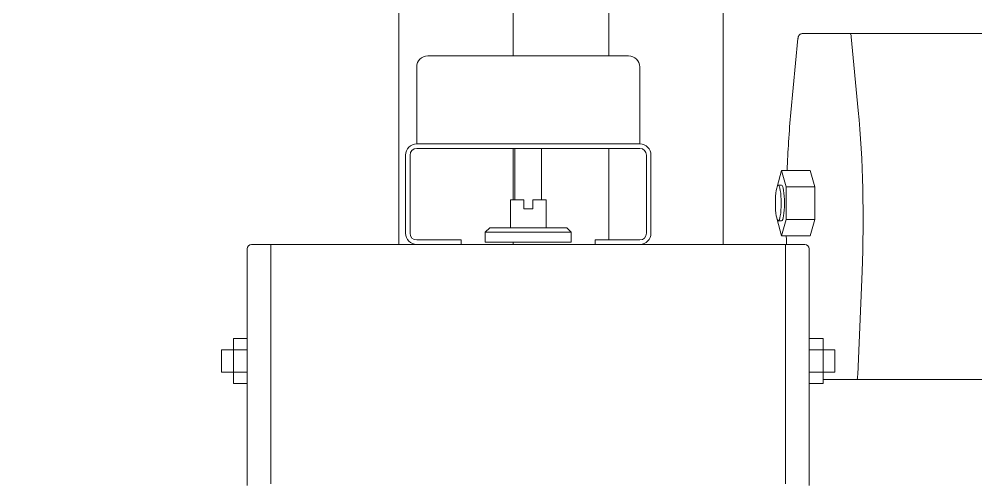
# Model space of a CAD drawing. Header units: millimetres. Extents: x -4172 to 126100, y -2 to 142133.
# Drawn here: x 21809 to 22667, y 14916 to 15333 of the extents above; entities that cross this region are included whole.
import ezdxf

# ---------------------------------------------------------------- set-up
doc = ezdxf.new("R2010")
doc.units = ezdxf.units.MM
doc.header["$LTSCALE"] = 100
doc.layers.add('P_Biomass (BM)', color=150, linetype='Continuous', lineweight=18, true_color=0x007fff)

msp = doc.modelspace()

# ---------------------------------------------------------------- linework, layer by layer
at = {"layer": 'P_Biomass (BM)'}
for p, q in [((22149.91, 15815.24), (22149.91, 15130.84)), ((22252.46, 15815.24), (22252.46, 15299.84)), ((22338.13, 15815.24), (22338.13, 15299.84)), ((22440.68, 15815.24), (22440.68, 15130.84)), ((22507.8, 15315.24), (22501.46, 15249.08)), ((22533.43, 15319.84), (22512.06, 15319.84)), ((22554.75, 15319.84), (22533.43, 15319.84)), ((23197.12, 15319.84), (22554.75, 15319.84)), ((22561.91, 15250.75), (22555.57, 15316.91)), ((22561.91, 15250.75), (22555.57, 15316.91)), ((22175.96, 15299.84), (22355.96, 15299.84)), ((22165.96, 15220.84), (22165.96, 15289.84)), ((22365.96, 15220.84), (22365.96, 15289.84)), ((22365.96, 15220.84), (22165.96, 15220.84)), ((22155.96, 15210.84), (22155.96, 15140.84)), ((22159.96, 15140.84), (22159.96, 15210.84)), ((22165.96, 15216.84), (22365.96, 15216.84)), ((22252.46, 15216.84), (22252.46, 15170.84)), ((22253.96, 15216.84), (22253.96, 15170.84)), ((22277.96, 15216.84), (22277.96, 15170.84)), ((22338.13, 15216.84), (22338.13, 15134.84)), ((22371.96, 15210.84), (22371.96, 15140.84)), ((22375.96, 15140.84), (22375.96, 15210.84)), ((22493.13, 15197.05), (22489.07, 15182.44)), ((22518.8, 15197.05), (22493.13, 15197.05)), ((22497.19, 15182.44), (22493.13, 15197.05)), ((22518.8, 15197.05), (22522.85, 15182.44)), ((22489.07, 15182.44), (22489.07, 15182.3)), ((22493.13, 15183.84), (22490.17, 15183.84)), ((22522.85, 15182.44), (22497.19, 15182.44)), ((22497.19, 15153.23), (22497.19, 15182.44)), ((22522.85, 15182.44), (22522.85, 15153.23)), ((22261.96, 15170.84), (22249.96, 15170.84)), ((22249.96, 15170.84), (22249.96, 15145.84)), ((22261.96, 15162.84), (22261.96, 15170.84)), ((22281.96, 15170.84), (22269.96, 15170.84)), ((22269.96, 15170.84), (22269.96, 15162.84)), ((22281.96, 15145.84), (22281.96, 15170.84)), ((22261.96, 15162.84), (22269.96, 15162.84)), ((22489.07, 15153.37), (22489.07, 15153.23)), ((22489.07, 15153.23), (22493.13, 15138.62)), ((22493.13, 15151.84), (22490.17, 15151.84)), ((22493.13, 15138.62), (22497.19, 15153.23)), ((22522.85, 15153.23), (22497.19, 15153.23)), ((22522.85, 15153.23), (22518.8, 15138.62)), ((22231.46, 15145.84), (22227.46, 15141.84)), ((22227.46, 15132.84), (22227.46, 15141.84)), ((22304.46, 15141.84), (22227.46, 15141.84)), ((22231.46, 15145.84), (22300.46, 15145.84)), ((22300.46, 15145.84), (22304.46, 15141.84)), ((22304.46, 15132.84), (22304.46, 15141.84)), ((22205.96, 15134.84), (22165.96, 15134.84)), ((22205.96, 15130.84), (22205.96, 15134.84)), ((22304.46, 15132.84), (22227.46, 15132.84)), ((22252.46, 15132.84), (22252.46, 15130.84)), ((22365.96, 15134.84), (22325.96, 15134.84)), ((22325.96, 15134.84), (22325.96, 15130.84)), ((22518.8, 15138.62), (22493.13, 15138.62)), ((22013.96, 15125.75), (22013.96, 15126.84)), ((22013.96, 15125.75), (22013.96, 15074.34)), ((22035.16, 15130.84), (22017.96, 15130.84)), ((22035.16, 15127.58), (22035.16, 15130.84)), ((22496.76, 15130.84), (22035.16, 15130.84)), ((22035.16, 15130.84), (22035.16, 15127.58)), ((22035.16, 15076.17), (22035.16, 15127.58)), ((22035.16, 15076.17), (22035.16, 15127.58)), ((22496.76, 15130.84), (22496.76, 15127.58)), ((22496.76, 15130.84), (22513.96, 15130.84)), ((22496.76, 15127.58), (22496.76, 15130.84)), ((22496.76, 15127.58), (22496.76, 15076.17)), ((22496.76, 15127.58), (22496.76, 15076.17)), ((22517.96, 15126.84), (22517.96, 15125.75)), ((22517.96, 15074.34), (22517.96, 15125.75)), ((22561.42, 15014.34), (22565.24, 15106.56)), ((22561.42, 15014.34), (22565.24, 15106.56)), ((22013.96, 15002.93), (22013.96, 15074.34)), ((22035.16, 15076.17), (22035.16, 15002.56)), ((22035.16, 15076.17), (22035.16, 15002.56)), ((22496.76, 15002.56), (22496.76, 15076.17)), ((22496.76, 15002.56), (22496.76, 15076.17)), ((22517.96, 15074.34), (22517.96, 15002.93)), ((22013.96, 15046.53), (22001.56, 15046.53)), ((22001.56, 15036.48), (22001.56, 15046.53)), ((22517.96, 15046.53), (22530.36, 15046.53)), ((22530.36, 15036.48), (22530.36, 15046.53)), ((21990.96, 15036.44), (21990.96, 15016.44)), ((22001.56, 15036.44), (21990.96, 15036.44)), ((22013.96, 15036.48), (22001.56, 15036.48)), ((22001.56, 15016.39), (22001.56, 15036.48)), ((22517.96, 15036.48), (22530.36, 15036.48)), ((22530.36, 15016.39), (22530.36, 15036.48)), ((22540.96, 15036.44), (22530.36, 15036.44)), ((22540.96, 15036.44), (22540.96, 15016.44)), ((22001.56, 15016.44), (21990.96, 15016.44)), ((22013.96, 15016.39), (22001.56, 15016.39)), ((22001.56, 15006.35), (22001.56, 15016.39)), ((22517.96, 15016.39), (22530.36, 15016.39)), ((22540.96, 15016.44), (22530.36, 15016.44)), ((22530.36, 15006.35), (22530.36, 15016.39)), ((22013.96, 15006.35), (22001.56, 15006.35)), ((22517.96, 15006.35), (22530.36, 15006.35)), ((22530.36, 15009.84), (22539.16, 15009.84)), ((22560.48, 15009.84), (22539.16, 15009.84)), ((22560.48, 15009.84), (22763.22, 15009.84)), ((22013.96, 15002.93), (22013.96, 14916.65)), ((22035.16, 14916.29), (22035.16, 15002.56)), ((22035.16, 14916.29), (22035.16, 15002.56)), ((22496.76, 15002.56), (22496.76, 14916.29)), ((22496.76, 15002.56), (22496.76, 14916.29)), ((22517.96, 14916.65), (22517.96, 15002.93)), ((22013.96, 14914.84), (22013.96, 14916.65)), ((22517.96, 14916.65), (22517.96, 14914.84))]:
    msp.add_line(p, q, dxfattribs=at)
for centre, radius, start, end in [((22175.96, 15289.84), 10, 90, 180), ((22355.96, 15289.84), 10, 0, 90), ((22165.96, 15210.84), 10, 90, 180), ((22365.96, 15210.84), 10, 0, 90), ((22165.96, 15210.84), 6, 90, 180), ((22365.96, 15210.84), 6, 0, 90), ((22165.96, 15140.84), 10, 180, 270), ((22165.96, 15140.84), 6, 180, 270), ((22365.96, 15140.84), 6, 270, 0), ((22365.96, 15140.84), 10, 270, 0), ((22017.96, 15126.84), 4, 90, 180), ((22513.96, 15126.84), 4, 0, 90), ((21535.29, 14535.84), 395, 16.82007, 151.1067)]:
    msp.add_arc(centre, radius, start, end, dxfattribs=at)
for centre, major_axis, start_param, end_param in [((22554.75, 15313.84), (0, 6), 5.250779, 6.283185), ((22554.75, 15313.84), (0, 6), 5.250779, 6.283185), ((22535.88, 15153.84), (0, 189), 4.459537, 5.250779), ((22535.88, 15153.84), (0, 189), 4.459537, 5.250779), ((22493.13, 15167.84), (0, 16), 3.141593, 6.283185), ((22560.48, 15015.84), (0, -6), 0, 1.317944), ((22560.48, 15015.84), (0, -6), 0, 1.317944)]:
    msp.add_ellipse(centre, major_axis=major_axis, ratio=0.160422, start_param=start_param, end_param=end_param, dxfattribs=at)
msp.add_ellipse((22490.17, 15167.84), major_axis=(0, 16), ratio=0.160422, dxfattribs=at)
for points, knots in [([(22512.06, 15319.84), (22511.63, 15319.84), (22511.2, 15319.76), (22510.41, 15319.51), (22510.06, 15319.33), (22509.42, 15318.9), (22509.18, 15318.65), (22508.71, 15318.11), (22508.55, 15317.85), (22508.25, 15317.28), (22508.17, 15317.03), (22508.02, 15316.57), (22507.97, 15316.37), (22507.9, 15315.98), (22507.87, 15315.8), (22507.83, 15315.5), (22507.82, 15315.37), (22507.8, 15315.24)], [1.570796, 1.570796, 1.570796, 1.570796, 1.622288, 1.622288, 1.678904, 1.678904, 1.752637, 1.752637, 1.863479, 1.863479, 2.042708, 2.042708, 2.24919, 2.24919, 2.455671, 2.455671, 2.603203, 2.603203, 2.603203, 2.603203]), ([(22501.46, 15249.08), (22500.66, 15240.66), (22499.96, 15231.84), (22498.84, 15214.39), (22498.4, 15205.79), (22498.07, 15197.05)], [2.6032027, 2.6032027, 2.6032027, 2.6032027, 2.7614511, 2.7614511, 2.9066788, 2.9066788, 2.9066788, 2.9066788]), ([(22497.35, 15138.62), (22497.36, 15137.85), (22497.37, 15137.08), (22497.41, 15134.48), (22497.44, 15132.66), (22497.48, 15130.84)], [3.2236369, 3.2236369, 3.2236369, 3.2236369, 3.23619626, 3.23619626, 3.26580315, 3.26580315, 3.26580315, 3.26580315])]:
    msp.add_open_spline(points, degree=3, knots=knots, dxfattribs=at)

doc.saveas('drawing.dxf')
